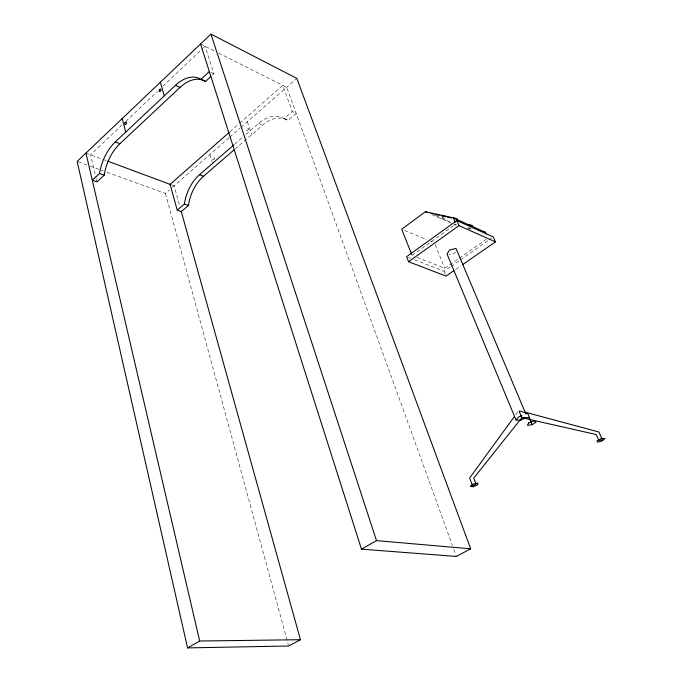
<?xml version="1.0" encoding="UTF-8"?>
<svg xmlns="http://www.w3.org/2000/svg" width="682" height="682" viewBox="0 0 682 682"><rect width="100%" height="100%" fill="white"/><g stroke="black" fill="none" stroke-linecap="round" stroke-linejoin="round"><path stroke-width="0.51" stroke-dasharray="3.41 2.56" d="M515.711 414.758L518.209 411.331M122.061 124.917L90.553 154.78L95.992 177.874M125.906 121.277L157.423 91.414M162.802 86.316L202.767 48.439M203.534 47.714L205.077 46.257L213.892 73.733L212.366 75.139M230.047 131.677L238.845 123.954M239.638 123.246L282.8 85.327L292.228 111.533L296.159 113.425L287.966 120.424A35.242 23.691 -67 0 0 262.587 125.173L235.546 148.565M106.912 172.231L165.436 193.449L169.383 189.988M172.546 187.226L229.033 137.773M229.834 137.073L240.2 127.994M240.993 127.295L296.841 78.413M234.659 144.183L242.656 137.244M245.852 134.473L258.64 123.365A35.37 23.682 -67 0 1 284.027 118.566L292.228 111.533M412.09 255.46L455.968 223.96M417.052 257.404L444.817 268.273L458.611 258.649M459.48 258.052L486.206 239.399M414.494 259.765L444.076 271.248L450.111 267.037M450.981 266.432L459.608 260.422M460.478 259.825L488.099 240.584M488.96 239.979L491.552 238.18M455.593 269.492L460.793 265.886M455.704 252.323L451.791 254.761L448.927 254.292M467.699 227.805L471.756 228.726M467.912 228.351L470.989 229.041M78.149 161.796L89.052 165.752M90.05 166.11L102.939 170.79M85.949 153.066L106.75 160.799M172.145 185.103L174.123 185.845L179.912 206.637M408.578 257.472L410.547 258.239M404.562 230.414L426.642 239.57M430.478 241.164L432.405 241.957M435.704 215.58L450.93 222.358M454.741 224.046L456.642 224.898M432.073 214.66L452.933 223.926M453.88 224.344L455.781 225.188M258.64 123.365L262.587 125.173M284.027 118.566L287.966 120.424M211.156 72.411L213.892 73.733M200.551 43.98L214.753 51.116M218.538 53.026L286.704 87.287L452.371 545.455M435.125 244.719L444.817 268.273M444.076 271.248L445.269 274.155M453.82 549.453L456.352 556.461M247.378 121.711L251.658 134.627M209.894 154.524L212.298 162.435M165.436 193.449L288.384 644.984M96.222 178.88L96.938 181.889M214.574 158.233L213.935 159.741L212.827 159.776L212.784 158.292L213.867 157.337L214.574 158.233M248.555 128.992L247.898 130.535L246.731 130.603L246.671 129.103L247.796 128.105L248.555 128.992M442.686 217.669L442.277 217.839L445.431 218.538L442.686 217.669"/><path stroke-width="1.02" d="M514.467 416.463L469.617 478.039L472.268 485.004M525.89 414.017L457.264 251.351L455.9 248.444L449.54 250.081L447.017 253.985L516.044 420.035L519.13 416.6L522.088 415.781M200.551 43.98L361.477 549.146L456.352 556.461L470.682 548.805L296.841 78.413L210.934 34.1L77.151 161.438L187.567 647.9L288.665 646.007L300.447 639.707L181.25 211.454M210.849 76.555L205.512 81.482A37.945 23.427 -67.6 0 0 180.014 87.432L119.904 143.714A36.308 21.679 -70.2 0 0 104.184 175.189L96.938 181.889L92.283 180.253L99.538 173.518A36.444 21.645 -70.3 0 1 115.284 141.924L175.445 85.344A38.098 23.41 -67.6 0 1 200.943 79.325L209.331 71.533M229.254 132.376L170.108 184.345L177.235 210.158L181.293 211.59L188.445 205.47A33.819 22.037 -70 0 1 203.509 176.28L233.935 149.963M177.235 210.158L184.404 204.02A33.938 22.029 -70.1 0 1 199.502 174.711L233.866 144.874M486.07 233.977L485.32 232.289L453.368 217.882L425.432 211.71L401.681 229.22L411.706 254.488M462.524 264.684L495.456 241.871L493.282 236.978L456.821 220.584L406.608 256.705L408.578 261.718L446.062 276.099L453.862 270.694M408.578 261.718L458.986 225.64L495.456 241.871M187.567 647.9L199.681 641.02L300.447 639.707M361.477 549.146L376.498 540.621L470.682 548.805M472.652 485.993L476.036 484.075L473.743 478.099L521.858 417.708L529.087 417.674L531.014 422.218M525.37 417.896L520.98 420.24L516.044 420.035M442.882 215.904L446.045 216.603M471.85 225.682L472.328 225.529L469.122 224.813L470.938 225.392M602.479 439.856L598.856 440.419L596.187 434.528L521.858 417.708L519.207 411.382M430.939 213.457L432.993 213.918M435.039 214.37L439.148 215.273M441.194 215.734L445.295 216.637M447.349 217.089L451.45 218.001M483.274 231.829L485.32 232.289M524.995 412.133L598.924 432.013L602.087 438.986M99.538 173.518L104.184 175.189M184.404 204.02L188.445 205.47M107.739 161.174L171.148 184.737M519.744 410.82L527.953 413.889L531.781 424.034M115.284 141.924L119.904 143.714M199.502 174.711L203.509 176.28M425.432 211.71L427.324 212.554M175.445 85.344L180.014 87.432M200.943 79.325L205.512 81.482M456.821 220.584L458.986 225.64M453.368 217.882L455.226 222.221M210.934 34.1L376.498 540.621M160.372 82.224L164.285 95.838M122.223 118.54L125.735 132.095M85.949 153.066L199.681 641.02M159.256 89.964L159.247 91.576L160.398 91.49L161.123 89.828L160.406 88.89L159.256 89.964M124.925 122.837L124.9 124.422L125.991 124.38L126.69 122.76L126.025 121.805L124.925 122.837M477.732 483.112L477.681 484.808L473.027 486.812L470.179 486.368L473.086 484.075L477.732 483.112M528.78 422.84L527.399 425.27L531.892 424.852L536.069 422.167L534.159 420.913L528.78 422.84M604.849 438.5L602.359 440.853L597.543 442.209L597.031 440.7L601.558 438.398L604.849 438.5M454.408 218.155L453.965 218.325L457.179 219.033L454.408 218.155"/></g></svg>
